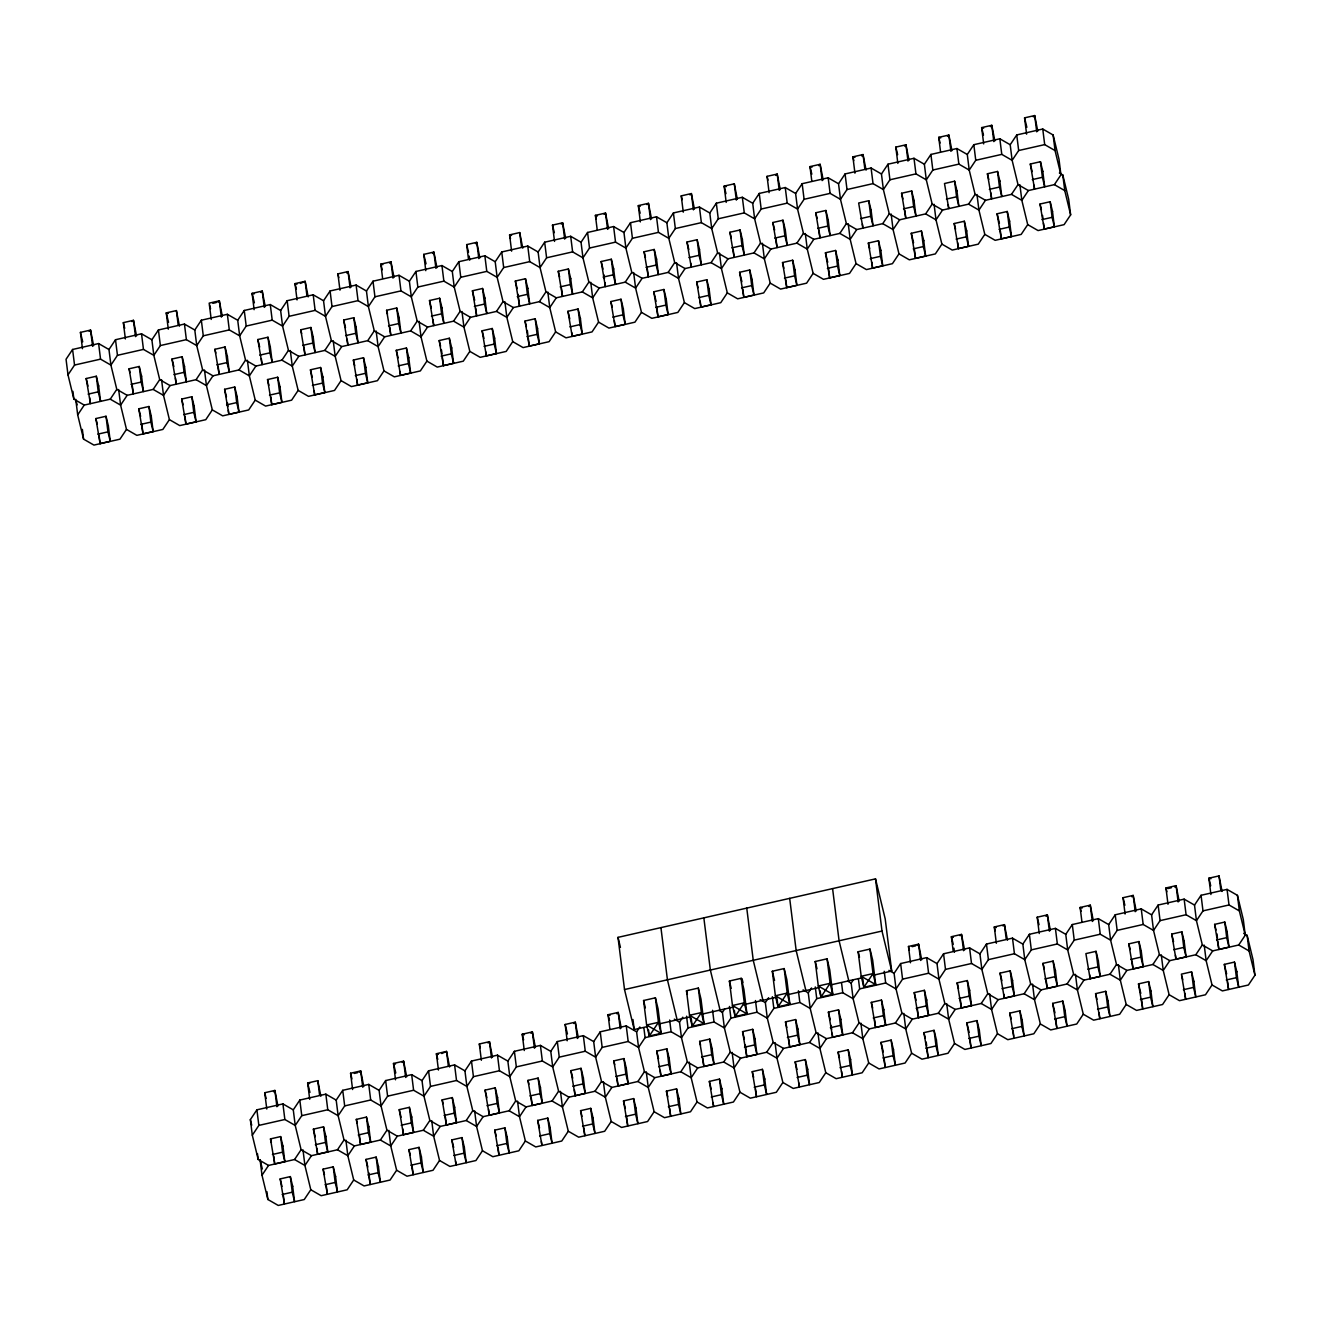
<?xml version="1.0" encoding="UTF-8"?>
<svg xmlns="http://www.w3.org/2000/svg" width="1321" height="1321" viewBox="0 0 1321 1321"><rect width="100%" height="100%" fill="white"/><g stroke="black" fill="none" stroke-linecap="round" stroke-linejoin="round"><path stroke-width="1.5" d="M247.407 360.286L249.355 375.874L255.234 400.131L248.695 409.939L222.671 415.851L212.318 409.89L206.439 385.616L196.086 379.672L170.062 385.583L163.523 395.375L153.17 389.414L127.146 395.326L116.793 389.365L110.914 365.108L108.966 349.52L98.613 343.559L72.589 349.471L66.05 359.262L67.998 374.867L73.877 399.124L84.23 405.085L110.254 399.173L120.607 405.134L126.486 429.391L136.856 435.352L162.863 429.441L169.402 419.632L163.523 395.375L161.575 379.788M67.998 374.867L74.537 365.058L72.589 349.471M108.966 349.52L115.505 339.728L141.529 333.8L151.882 339.761L153.83 355.349L159.709 379.622L170.062 385.583M126.486 429.391L119.947 439.183L93.94 445.094L83.57 439.133L77.691 414.877L84.23 405.085M115.505 339.728L117.453 355.316L110.914 365.108L100.545 359.147L74.537 365.058M110.254 399.173L116.793 389.365M151.882 339.761L158.421 329.969L184.445 324.058L194.798 330.019L196.746 345.607L202.625 369.863L212.978 375.825L239.002 369.913L249.355 375.874L255.894 366.082L281.918 360.171L292.271 366.115L298.15 390.389L308.503 396.35L334.527 390.438L341.066 380.63L335.187 356.373L333.239 340.785M127.146 395.326L120.607 405.134L118.659 389.53M158.421 329.969L160.369 345.557L153.83 355.349L143.461 349.405L117.453 355.316M153.17 389.414L159.709 379.622M194.798 330.019L201.337 320.21L227.361 314.299L237.714 320.26L239.662 335.848L245.541 360.121L255.894 366.082M201.337 320.21L203.285 335.815L196.746 345.607L186.377 339.646L160.369 345.557M196.086 379.672L202.625 369.863M237.714 320.26L244.253 310.468L270.277 304.557L280.63 310.518L282.578 326.105L288.457 350.362L298.81 356.323L324.834 350.412L335.187 356.373L341.726 346.581L367.75 340.653L378.103 346.614L383.982 370.887L394.335 376.848L420.359 370.92L426.898 361.128L421.019 336.872L419.071 321.284M212.978 375.825L206.439 385.616L204.491 370.029M244.253 310.468L246.201 326.056L239.662 335.848L229.293 329.903L203.285 335.815M212.318 409.89L205.779 419.682L179.755 425.593L169.402 419.632M239.002 369.913L245.541 360.121M280.63 310.518L287.169 300.709L313.193 294.798L323.546 300.759L325.494 316.346L331.373 340.62L341.726 346.581M287.169 300.709L289.101 316.313L282.578 326.105L272.209 320.144L246.201 326.056M281.918 360.171L288.457 350.362M323.546 300.759L330.085 290.967L356.109 285.055L366.462 291.016L368.394 306.604L374.289 330.861L384.642 336.822L410.666 330.911L421.019 336.872L427.558 327.063L453.582 321.152L463.935 327.113L469.814 351.386L480.167 357.331L506.191 351.419L512.73 341.627L506.851 317.37L504.903 301.782M298.81 356.323L292.271 366.115L290.323 350.527M330.085 290.967L332.017 306.555L325.494 316.346L315.125 310.385L289.101 316.313M298.15 390.389L291.611 400.18L265.587 406.092L255.234 400.131M324.834 350.412L331.373 340.62M366.462 291.016L373.001 281.208L399.025 275.296L409.378 281.257L411.31 296.845L417.205 321.119L427.558 327.063M373.001 281.208L374.933 296.796L368.394 306.604L358.041 300.643L332.017 306.555M367.75 340.653L374.289 330.861M409.378 281.257L415.917 271.466L441.941 265.554L452.294 271.515L454.226 287.103L460.121 311.36L470.474 317.321L496.498 311.409L506.851 317.37L513.39 307.562L539.414 301.65L549.767 307.611L555.646 331.885L565.999 337.829L592.023 331.918L598.562 322.126L592.683 297.869L590.735 282.265M384.642 336.822L378.103 346.614L376.155 331.026M415.917 271.466L417.849 287.053L411.31 296.845L400.957 290.884L374.933 296.796M383.982 370.887L377.443 380.679L351.419 386.591L341.066 380.63M410.666 330.911L417.205 321.119M452.294 271.515L458.833 261.707L484.857 255.795L495.21 261.756L497.142 277.344L503.037 301.617L513.39 307.562M458.833 261.707L460.765 277.294L454.226 287.103L443.873 281.142L417.849 287.053M453.582 321.152L460.121 311.36M495.21 261.756L501.749 251.964L527.773 246.053L538.126 251.997L540.058 267.602L545.953 291.858L556.306 297.819L582.33 291.908L592.683 297.869L599.222 288.061L625.246 282.149L635.599 288.11L641.478 312.367L651.831 318.328L677.855 312.416L684.394 302.625L678.515 278.368L676.567 262.763M470.474 317.321L463.935 327.113L461.987 311.525M501.749 251.964L503.681 267.552L497.142 277.344L486.789 271.383L460.765 277.294M469.814 351.386L463.275 361.178L437.251 367.089L426.898 361.128M496.498 311.409L503.037 301.617M538.126 251.997L544.665 242.205L570.689 236.294L581.042 242.255L582.974 257.843L588.869 282.1L599.222 288.061M544.665 242.205L546.597 257.793L540.058 267.602L529.704 261.641L503.681 267.552M539.414 301.65L545.953 291.858M581.042 242.255L587.581 232.463L613.605 226.552L623.958 232.496L625.89 248.1L631.785 272.357L642.138 278.318L668.162 272.407L678.515 278.368L685.054 268.559L711.078 262.648L721.431 268.609L727.31 292.866L737.663 298.827L763.687 292.915L770.226 283.123L764.347 258.85L762.399 243.262M556.306 297.819L549.767 307.611L547.819 292.024M587.581 232.463L589.513 248.051L582.974 257.843L572.62 251.882L546.597 257.793M555.646 331.885L549.107 341.677L523.083 347.588L512.73 341.627M582.33 291.908L588.869 282.1M623.958 232.496L630.497 222.704L656.52 216.793L666.874 222.754L668.806 238.341L674.701 262.598L685.054 268.559M630.497 222.704L632.429 238.292L625.89 248.1L615.536 242.139L589.513 248.051M625.246 282.149L631.785 272.357M666.874 222.754L673.413 212.945L699.436 207.034L709.79 212.995L711.722 228.583L717.617 252.856L727.97 258.817L753.994 252.905L764.347 258.85L770.886 249.058L796.91 243.147L807.263 249.108L813.142 273.364L823.495 279.325L849.519 273.414L856.058 263.622L850.179 239.349L848.231 223.761M642.138 278.318L635.599 288.11L633.651 272.522M673.413 212.945L675.345 228.55L668.806 238.341L658.452 232.38L632.429 238.292M641.478 312.367L634.939 322.175L608.915 328.087L598.562 322.126M668.162 272.407L674.701 262.598M709.79 212.995L716.329 203.203L742.336 197.291L752.706 203.252L754.638 218.84L760.533 243.097L770.886 249.058M716.329 203.203L718.261 218.791L711.722 228.583L701.368 222.638L675.345 228.55M711.078 262.648L717.617 252.856M752.706 203.252L759.245 193.444L785.252 187.532L795.622 193.493L797.554 209.081L803.449 233.355L813.802 239.316L839.826 233.404L850.179 239.349L856.718 229.557L882.742 223.645L893.095 229.606L898.974 253.863L909.327 259.824L935.351 253.913L941.89 244.121L936.011 219.847L934.063 204.26M727.97 258.817L721.431 268.609L719.483 253.021M759.245 193.444L761.177 209.048L754.638 218.84L744.284 212.879L718.261 218.791M727.31 292.866L720.771 302.674L694.747 308.586L684.394 302.625M753.994 252.905L760.533 243.097M795.622 193.493L802.161 183.702L828.168 177.79L838.538 183.751L840.47 199.339L846.365 223.596L856.718 229.557M802.161 183.702L804.093 199.289L797.554 209.081L787.2 203.137L761.177 209.048M796.91 243.147L803.449 233.355M838.538 183.751L845.077 173.943L871.084 168.031L881.454 173.992L883.386 189.58L889.264 213.853L899.634 219.798L925.658 213.886L936.011 219.847L942.55 210.056L968.574 204.144L978.927 210.105L984.806 234.362L995.159 240.323L1021.183 234.411L1027.721 224.62L1021.843 200.346L1019.895 184.758M813.802 239.316L807.263 249.108L805.315 233.52M845.077 173.943L847.009 189.547L840.47 199.339L830.116 193.378L804.093 199.289M813.142 273.364L806.603 283.173L780.579 289.084L770.226 283.123M839.826 233.404L846.365 223.596M353.714 1179.983L347.175 1189.792L321.168 1195.703L310.798 1189.742L304.92 1165.485L294.566 1159.524L268.543 1165.436L258.189 1159.475L252.311 1135.218L250.363 1119.614L256.901 1109.822L282.925 1103.91L293.279 1109.871L295.227 1125.459L301.105 1149.716L311.459 1155.677L337.482 1149.765L347.836 1155.726L353.714 1179.983L364.084 1185.944L390.091 1180.033L396.63 1170.241L390.752 1145.967L388.82 1130.38M881.454 173.992L887.993 164.2L914 158.289L924.37 164.25L926.302 179.838L932.18 204.095L942.55 210.056M252.311 1135.218L258.85 1125.409L256.901 1109.822M887.993 164.2L889.925 179.788L883.386 189.58L873.032 183.619L847.009 189.547M882.742 223.645L889.264 213.853M293.279 1109.871L299.817 1100.063L325.841 1094.151L336.195 1100.112L338.143 1115.7L344.021 1139.973L354.375 1145.934L380.398 1140.023L390.752 1145.967L397.291 1136.176L423.314 1130.264L433.668 1136.225L439.546 1160.482L449.916 1166.443L475.923 1160.532L482.462 1150.74L476.584 1126.466L474.635 1110.878M924.37 164.25L930.909 154.441L956.916 148.53L967.286 154.491L969.218 170.079L975.096 194.352L985.466 200.297L1011.473 194.385L1021.843 200.346L1028.382 190.554L1054.389 184.643L1064.759 190.604L1070.637 214.861L1064.099 224.653L1038.075 230.564L1027.721 224.62M310.798 1189.742L304.259 1199.534L278.252 1205.446L267.882 1199.485L262.004 1175.228L268.543 1165.436M299.817 1100.063L301.766 1115.667L295.227 1125.459L284.857 1119.498L258.85 1125.409M899.634 219.798L893.095 229.606L891.147 214.019M930.909 154.441L932.841 170.029L926.302 179.838L915.948 173.877L889.925 179.788M294.566 1159.524L301.105 1149.716M898.974 253.863L892.435 263.672L866.411 269.583L856.058 263.622M925.658 213.886L932.18 204.095M336.195 1100.112L342.733 1090.32L368.757 1084.409L379.11 1090.37L381.059 1105.958L386.937 1130.215L397.291 1136.176M967.286 154.491L973.825 144.699L999.832 138.788L1010.202 144.732L1012.134 160.336L1018.012 184.593L1028.382 190.554M311.459 1155.677L304.92 1165.485L302.988 1149.881M342.733 1090.32L344.682 1105.908L338.143 1115.7L327.773 1109.756L301.766 1115.667M973.825 144.699L975.757 160.287L969.218 170.079L958.864 164.118L932.841 170.029M337.482 1149.765L344.021 1139.973M968.574 204.144L975.096 194.352M379.11 1090.37L385.649 1080.561L411.673 1074.65L422.026 1080.611L423.975 1096.199L429.853 1120.472L440.207 1126.433L466.23 1120.522L476.584 1126.466L483.123 1116.674L509.146 1110.763L519.5 1116.724L525.378 1140.981L535.748 1146.942L561.755 1141.03L568.294 1131.238L562.416 1106.965L560.467 1091.377M1010.202 144.732L1016.741 134.94L1042.748 129.029L1053.118 134.99L1058.996 159.247L1060.928 174.851L1054.389 184.643M354.375 1145.934L347.836 1155.726L345.904 1140.139M385.649 1080.561L387.598 1096.166L381.059 1105.958L370.689 1099.997L344.682 1105.908M985.466 200.297L978.927 210.105L976.979 194.517M1016.741 134.94L1018.673 150.528L1012.134 160.336L1001.78 154.375L975.757 160.287M380.398 1140.023L386.937 1130.215M984.806 234.362L978.267 244.154L952.243 250.065L941.89 244.121M1011.473 194.385L1018.012 184.593M422.026 1080.611L428.565 1070.819L454.589 1064.908L464.942 1070.869L466.891 1086.456L472.769 1110.713L483.123 1116.674M428.565 1070.819L430.514 1086.407L423.975 1096.199L413.605 1090.254L387.598 1096.166M423.314 1130.264L429.853 1120.472M464.942 1070.869L471.481 1061.06L497.505 1055.149L507.858 1061.11L509.807 1076.698L515.685 1100.971L526.039 1106.915L552.062 1101.004L562.416 1106.965L568.955 1097.173L594.978 1091.262L605.332 1097.223L611.21 1121.479L621.564 1127.44L647.587 1121.529L654.126 1111.737L648.248 1087.464L646.299 1071.876M440.207 1126.433L433.668 1136.225L431.736 1120.637M471.481 1061.06L473.43 1076.665L466.891 1086.456L456.521 1080.495L430.514 1086.407M439.546 1160.482L433.007 1170.29L407 1176.202L396.63 1170.241M466.23 1120.522L472.769 1110.713M507.858 1061.11L514.397 1051.318L540.421 1045.406L550.774 1051.367L552.723 1066.955L558.601 1091.212L568.955 1097.173M514.397 1051.318L516.346 1066.906L509.807 1076.698L499.437 1070.737L473.43 1076.665M509.146 1110.763L515.685 1100.971M550.774 1051.367L557.313 1041.559L583.337 1035.647L593.69 1041.609L595.639 1057.196L601.517 1081.47L611.871 1087.414L637.894 1081.503L648.248 1087.464L654.787 1077.672L680.81 1071.76L691.164 1077.721L697.042 1101.978L707.395 1107.939L733.419 1102.028L739.958 1092.219L734.08 1067.962L732.131 1052.375M526.039 1106.915L519.5 1116.724L517.551 1101.136M557.313 1041.559L559.262 1057.147L552.723 1066.955L542.353 1060.994L516.346 1066.906M525.378 1140.981L518.839 1150.789L492.832 1156.701L482.462 1150.74M552.062 1101.004L558.601 1091.212M593.69 1041.609L600.229 1031.817L626.253 1025.905L636.606 1031.85L638.555 1047.454L644.433 1071.711L654.787 1077.672M600.229 1031.817L602.178 1047.404L595.639 1057.196L585.269 1051.235L559.262 1057.147M594.978 1091.262L601.517 1081.47M636.606 1031.85L639.876 1026.962M611.871 1087.414L605.332 1097.223L603.383 1081.635M643.872 1027.903L645.094 1037.646L638.555 1047.454L628.185 1041.493L602.178 1047.404M611.21 1121.479L604.671 1131.271L578.664 1137.183L568.294 1131.238M637.894 1081.503L644.433 1071.711M817.963 1032.873L819.912 1048.461L825.79 1072.718L819.251 1082.526L793.227 1088.438L782.874 1082.477L776.996 1058.22L766.642 1052.259L740.619 1058.171L734.08 1067.962L723.726 1062.001L697.703 1067.913L687.349 1061.968L681.471 1037.695L679.522 1022.107L682.792 1017.203M686.54 1016.212L688.01 1027.903L681.471 1037.695L671.101 1031.734L645.094 1037.646M680.81 1071.76L687.349 1061.968M740.619 1058.171L730.265 1052.21L724.387 1027.953L722.438 1012.348L724.618 1009.095M697.703 1067.913L691.164 1077.721L689.215 1062.117M729.456 1006.453L730.909 1018.144L724.387 1027.953L714.017 1021.992L688.01 1027.903M697.042 1101.978L690.503 1111.77L664.48 1117.682L654.126 1111.737M723.726 1062.001L730.265 1052.21M903.795 1013.372L905.744 1028.96L911.622 1053.217L905.083 1063.025L879.059 1068.937L868.706 1062.976L862.828 1038.702L852.474 1032.758L826.451 1038.669L819.912 1048.461L809.558 1042.5L783.535 1048.412L773.181 1042.451L767.303 1018.194L765.354 1002.606L768.624 997.702M772.372 996.711L773.825 1008.402L767.303 1018.194L756.933 1012.233L730.909 1018.144M766.642 1052.259L773.181 1042.451M826.451 1038.669L816.097 1032.708L810.202 1008.451L808.27 992.847L811.54 987.959M783.535 1048.412L776.996 1058.22L775.047 1042.616M815.288 986.952L816.741 998.643L810.202 1008.451L799.849 1002.49L773.825 1008.402M782.874 1082.477L776.335 1092.269L750.311 1098.18L739.958 1092.219M809.558 1042.5L816.097 1032.708M989.627 993.871L991.576 1009.459L997.454 1033.716L990.915 1043.524L964.891 1049.435L954.538 1043.474L948.66 1019.201L938.306 1013.257L912.283 1019.168L905.744 1028.96L895.39 1022.999L869.367 1028.91L859.013 1022.949L853.118 998.693L851.186 983.105L853.366 979.835M858.452 979.158L859.657 988.901L853.118 998.693L842.765 992.732L816.741 998.643M852.474 1032.758L859.013 1022.949M912.283 1019.168L901.929 1013.207L896.034 988.934L894.102 973.346L900.641 963.554L926.665 957.642L937.018 963.603L938.95 979.191L944.845 1003.448L955.199 1009.409L981.222 1003.498L991.576 1009.459L998.115 999.667L1024.138 993.755L1034.492 999.7L1040.37 1023.973L1050.723 1029.934L1076.747 1024.006L1083.286 1014.214L1077.408 989.957L1075.459 974.37M869.367 1028.91L862.828 1038.702L860.879 1023.115M900.641 963.554L902.573 979.142L896.034 988.934L885.681 982.989L859.657 988.901M868.706 1062.976L862.167 1072.768L836.143 1078.679L825.79 1072.718M895.39 1022.999L901.929 1013.207M937.018 963.603L943.557 953.795L969.581 947.884L979.934 953.845L981.866 969.432L987.761 993.706L998.115 999.667M943.557 953.795L945.489 969.399L938.95 979.191L928.597 973.23L902.573 979.142M938.306 1013.257L944.845 1003.448M979.934 953.845L986.473 944.053L1012.497 938.141L1022.85 944.102L1024.782 959.69L1030.677 983.947L1041.031 989.908L1067.054 983.996L1077.408 989.957L1083.947 980.149L1109.97 974.238L1120.324 980.199L1126.202 1004.472L1136.555 1010.416L1162.579 1004.505L1169.118 994.713L1163.24 970.456L1161.291 954.868M955.199 1009.409L948.66 1019.201L946.711 1003.613M986.473 944.053L988.405 959.64L981.866 969.432L971.513 963.488L945.489 969.399M954.538 1043.474L947.999 1053.266L921.975 1059.178L911.622 1053.217M981.222 1003.498L987.761 993.706M1022.85 944.102L1029.389 934.294L1055.413 928.382L1065.766 934.343L1067.698 949.931L1073.593 974.204L1083.947 980.149M1029.389 934.294L1031.321 949.882L1024.782 959.69L1014.429 953.729L988.405 959.64M1024.138 993.755L1030.677 983.947M1065.766 934.343L1072.305 924.551L1098.329 918.64L1108.682 924.601L1110.614 940.189L1116.509 964.446L1126.863 970.407L1152.886 964.495L1163.24 970.456L1169.779 960.648L1195.802 954.736L1206.156 960.697L1212.034 984.971L1222.387 990.915L1248.411 985.004L1254.95 975.212L1253.002 959.624L1247.123 935.351L1243.672 933.369M1041.031 989.908L1034.492 999.7L1032.543 984.112M1072.305 924.551L1074.237 940.139L1067.698 949.931L1057.345 943.97L1031.321 949.882M1040.37 1023.973L1033.831 1033.765L1007.807 1039.677L997.454 1033.716M1067.054 983.996L1073.593 974.204M1108.682 924.601L1115.221 914.793L1141.245 908.881L1151.598 914.842L1153.53 930.43L1159.425 954.703L1169.779 960.648M1115.221 914.793L1117.153 930.38L1110.614 940.189L1100.261 934.228L1074.237 940.139M1109.97 974.238L1116.509 964.446M1151.598 914.842L1158.137 905.05L1184.144 899.139L1194.514 905.083L1196.446 920.687L1202.341 944.944L1212.695 950.905L1238.718 944.994L1249.072 950.955L1254.95 975.212M1126.863 970.407L1120.324 980.199L1118.375 964.611M1158.137 905.05L1160.069 920.638L1153.53 930.43L1143.177 924.469L1117.153 930.38M1126.202 1004.472L1119.663 1014.264L1093.639 1020.175L1083.286 1014.214M1152.886 964.495L1159.425 954.703M1194.514 905.083L1201.053 895.291L1227.06 889.38L1237.43 895.341L1243.309 919.598L1245.257 935.185L1238.718 944.994M1201.053 895.291L1202.985 910.879L1196.446 920.687L1186.093 914.726L1160.069 920.638M1195.802 954.736L1202.341 944.944M1212.695 950.905L1206.156 960.697L1204.207 945.109M1212.034 984.971L1205.495 994.763L1179.471 1000.674L1169.118 994.713M89.184 331.422L90.571 330.085L93.609 345.64M132.1 321.68L133.487 320.326L136.525 335.897M217.932 302.179L219.319 300.825L222.357 316.396M260.848 292.42L262.235 291.066L265.273 306.637M346.68 272.919L348.05 271.565L351.105 287.136M389.596 263.16L390.966 261.822L394.021 277.393M432.512 253.417L433.882 252.063L436.937 267.635M475.428 243.658L476.798 242.321L479.853 257.876M561.26 224.157L562.63 222.82L565.685 238.374M604.176 214.415L605.546 213.061L608.601 228.632M647.092 204.656L648.462 203.318L651.517 218.873M690.008 194.914L691.378 193.56L694.433 209.131M775.84 175.396L777.21 174.058L780.265 189.63M818.756 165.653L820.126 164.299L823.181 179.871M861.655 155.895L863.042 154.557L866.097 170.128M904.571 146.152L905.958 144.798L909.013 160.369M947.487 136.393L948.874 135.056L951.929 150.627M990.403 126.651L991.79 125.297L994.845 140.868M1033.319 116.892L1034.706 115.554L1037.761 131.109M273.497 1091.773L274.884 1090.436L277.938 1105.991M359.329 1072.272L360.716 1070.935L363.77 1086.489M402.245 1062.513L403.632 1061.176L406.686 1076.747M488.076 1043.012L489.464 1041.675L492.502 1057.246M530.992 1033.27L532.38 1031.916L535.418 1047.487M573.908 1023.511L575.295 1022.173L578.334 1037.745M616.824 1013.768L618.211 1012.414L621.25 1027.986M917.236 945.506L918.607 944.152L921.662 959.723M960.152 935.747L961.523 934.409L964.578 949.981M1003.068 926.004L1004.439 924.65L1007.494 940.222M1045.984 916.246L1047.355 914.908L1050.41 930.479M1088.9 906.503L1090.271 905.149L1093.326 920.72M1131.816 896.744L1133.187 895.407L1136.242 910.978M1174.732 887.002L1176.103 885.648L1179.158 901.219M82.463 348.678L80.432 332.38L90.571 330.085L92.602 346.383M125.379 338.936L123.348 322.638L133.487 320.326L135.518 336.624M179.441 326.138L176.403 310.584L166.264 312.879L168.295 329.177M339.959 290.174L337.928 273.876L348.05 271.565L350.082 287.879M425.791 270.673L423.76 254.375L433.882 252.063L435.913 268.378M468.443 258.883L466.676 244.616L476.798 242.321L478.829 258.619M522.769 248.133L519.714 232.562L509.592 234.874L511.607 251.172M554.523 241.413L552.492 225.115L562.63 222.82L564.661 239.118M683.271 212.169L681.24 195.871L691.378 193.56L693.409 209.857M737.349 199.372L734.294 183.817L724.156 186.112L726.187 202.41M769.103 192.668L767.072 176.353L777.21 174.058L779.241 190.356M897.851 163.408L895.82 147.11L905.958 144.798L907.989 161.112M1026.599 134.164L1024.568 117.85L1034.706 115.554L1036.737 131.852M212.863 303.318L216.231 302.559M300.379 283.437L305.151 281.323L308.189 296.895M1018.673 150.528L1044.696 144.616L1055.05 150.577L1060.928 174.851M89.679 397.737L90.406 403.582L86.179 378.533L96.317 376.237L98.679 386.029M132.348 386.046L133.322 393.84L129.095 368.79L139.233 366.478L141.595 376.27M175.511 378.235L176.238 384.081L172.011 359.031L182.149 356.736L184.511 366.511M218.18 366.528L219.154 374.338L214.927 349.289L225.065 346.977L227.427 356.769M261.343 358.734L262.07 364.579L257.843 339.53L267.981 337.235L270.343 347.01M304.012 347.027L304.986 354.821L300.759 329.788L310.897 327.476L313.259 337.268M347.175 339.233L347.902 345.078L343.675 320.029L353.813 317.734L356.175 327.509M389.844 327.525L390.818 335.319L386.591 310.286L396.729 307.975L399.091 317.767M433.007 319.732L433.734 325.577L429.507 300.528L439.645 298.232L442.007 308.008M475.676 308.024L476.65 315.818L472.423 290.785L482.561 288.473L484.923 298.265M518.113 294.385L519.566 306.076L515.339 281.026L525.477 278.731L527.839 288.506M561.508 288.523L562.482 296.317L558.255 271.284L568.393 268.972L570.755 278.764M604.919 282.677L605.398 286.574L601.171 261.525L611.309 259.23L613.671 269.005M647.34 269.022L648.314 276.816L644.087 251.766L654.225 249.471L656.587 259.246M690.751 263.176L691.23 267.073L687.003 242.024L697.141 239.712L699.503 249.504M733.172 249.52L734.146 257.314L729.919 232.265L740.057 229.97L742.419 239.745M775.84 237.813L777.062 247.555L772.835 222.522L782.973 220.211L785.335 230.003M819.003 230.019L819.978 237.813L815.751 212.764L825.889 210.468L828.25 220.244M871.166 210.501L868.789 200.709L858.667 203.021L862.894 228.054L862.415 224.157M904.835 210.518L905.81 218.312L901.583 193.262L911.705 190.967L914.082 200.742M956.998 191L954.621 181.208L944.498 183.52L948.726 208.553L948.247 204.656M990.915 192.965L991.642 198.811L987.414 173.761L997.537 171.466L999.914 181.241M1034.062 185.155L1034.558 189.052L1030.314 164.019L1040.453 161.707L1042.83 171.499M88.111 394.137L98.249 391.825L96.317 376.237M131.027 384.378L141.165 382.083L139.233 366.478M173.943 374.636L184.081 372.324L182.149 356.736M216.859 364.877L226.997 362.581L225.065 346.977M259.775 355.134L269.913 352.823L267.981 337.235M302.691 345.375L312.829 343.064L310.897 327.476M345.607 335.617L355.745 333.321L353.813 317.734M388.523 325.874L398.661 323.562L396.729 307.975M431.439 316.115L441.577 313.82L439.645 298.232M474.355 306.373L484.493 304.061L482.561 288.473M517.271 296.614L527.409 294.319L525.477 278.731M560.187 286.872L570.325 284.56L568.393 268.972M603.103 277.113L613.241 274.818L611.309 259.23M646.019 267.37L656.157 265.059L654.225 249.471M688.935 257.612L699.073 255.316L697.141 239.712M731.851 247.869L741.989 245.557L740.057 229.97M774.767 238.11L784.905 235.815L782.973 220.211M817.682 228.351L827.821 226.056L825.889 210.468M860.598 218.609L870.737 216.297L868.789 200.709M903.514 208.85L913.653 206.555L911.705 190.967M946.43 199.108L956.569 196.796L954.621 181.208M989.346 189.349L999.485 187.054L997.537 171.466M1032.262 179.606L1042.401 177.295L1040.453 161.707M108.305 425.709L110.254 441.297L100.115 443.608L95.872 418.559L106.01 416.264L108.388 426.039M151.221 415.95L153.17 431.554L143.031 433.849L138.788 408.8L148.926 406.505L151.304 416.28M194.137 406.208L196.086 421.795L185.947 424.107L181.704 399.058L191.842 396.746L194.22 406.538M237.053 396.449L239.002 412.053L228.863 414.348L224.62 389.299L234.758 387.003L237.136 396.779M279.969 386.706L281.918 402.294L271.779 404.606L267.536 379.556L277.674 377.245L280.052 387.036M322.885 376.947L324.834 392.535L314.695 394.847L310.452 369.797L320.59 367.502L322.968 377.278M365.801 367.205L367.75 382.793L357.611 385.088L353.368 360.055L363.506 357.743L365.884 367.535M408.717 357.446L410.666 373.034L400.527 375.346L396.283 350.296L406.422 348.001L408.8 357.776M451.633 347.704L453.582 363.292L443.443 365.587L439.199 340.554L449.338 338.242L451.716 348.034M494.549 337.945L496.481 353.533L486.359 355.844L482.115 330.795L492.254 328.5L494.632 338.275M537.465 328.202L539.397 343.79L529.275 346.085L525.031 321.053L535.17 318.741L537.548 328.533M580.381 318.444L582.313 334.031L572.191 336.343L567.947 311.294L578.086 308.998L580.464 318.774M623.297 308.701L625.229 324.289L615.107 326.584L610.863 301.551L621.002 299.24L623.38 309.031M666.213 298.942L668.145 314.53L658.007 316.842L653.779 291.792L663.918 289.481L666.296 299.273M709.129 289.183L711.061 304.788L700.923 307.083L696.695 282.034L706.834 279.738L709.212 289.514M752.045 279.441L753.977 295.029L743.839 297.341L739.611 272.291L749.75 269.979L752.128 279.771M794.961 269.682L796.893 285.286L786.755 287.582L782.527 262.532L792.666 260.237L795.044 270.012M837.877 259.94L839.809 275.528L829.671 277.823L825.443 252.79L835.582 250.478L837.96 260.27M880.793 250.181L882.725 265.769L872.587 268.08L868.359 243.031L878.498 240.736L880.876 250.511M923.709 240.439L925.641 256.026L915.503 258.322L911.275 233.289L921.414 230.977L923.792 240.769M966.625 230.68L968.557 246.267L958.419 248.579L954.191 223.53L964.33 221.234L966.708 231.01M1009.541 220.937L1011.473 236.525L1001.335 238.82L997.107 213.787L1007.246 211.476L1009.624 221.268M1052.457 211.178L1054.389 226.766L1044.251 229.078L1040.023 204.028L1050.162 201.733L1052.54 211.509M97.82 434.147L107.959 431.851L106.01 416.264M140.736 424.404L150.875 422.093L148.926 406.505M183.652 414.645L193.791 412.35L191.842 396.746M226.568 404.903L236.707 402.591L234.758 387.003M269.484 395.144L279.623 392.849L277.674 377.245M312.4 385.385L322.539 383.09L320.59 367.502M355.316 375.643L365.455 373.331L363.506 357.743M398.232 365.884L408.371 363.589L406.422 348.001M441.148 356.142L451.287 353.83L449.338 338.242M484.064 346.383L494.203 344.087L492.254 328.5M526.98 336.64L537.119 334.329L535.17 318.741M569.896 326.881L580.035 324.586L578.086 308.998M612.812 317.139L622.951 314.827L621.002 299.24M655.728 307.38L665.867 305.085L663.918 289.481M698.644 297.638L708.783 295.326L706.834 279.738M741.56 287.879L751.699 285.584L749.75 269.979M784.476 278.137L794.615 275.825L792.666 260.237M827.392 268.378L837.531 266.082L835.582 250.478M870.308 258.619L880.447 256.324L878.498 240.736M913.224 248.876L923.362 246.565L921.414 230.977M956.14 239.118L966.278 236.822L964.33 221.234M999.056 229.375L1009.194 227.063L1007.246 211.476M1041.972 219.616L1052.11 217.321L1050.162 201.733M647.868 1026.467L634.212 1029.571L624.519 989.545L618.013 937.365L875.509 878.861L885.202 918.888L891.708 971.051L874.155 975.047M624.519 989.545L881.999 931.041L875.509 878.861M643.575 1000.509L655.398 997.817L658.073 1008.848L661.127 1033.352L649.288 1036.044L646.63 1025.013L643.575 1000.509L645.358 1007.857M686.491 990.75L698.314 988.075L700.989 999.105L704.043 1023.61L692.204 1026.301L689.545 1015.271L686.491 990.75L687.382 994.432M729.407 981.008L741.23 978.316L743.905 989.346L746.959 1013.851L735.12 1016.543L732.461 1005.512L729.407 981.008L731.19 988.356M772.323 971.249L784.146 968.574L786.821 979.604L789.875 1004.109L778.036 1006.8L775.377 995.77L772.323 971.249L774.552 980.446M815.239 961.506L827.062 958.815L829.737 969.845L832.791 994.35L820.952 997.041L818.293 986.011L815.239 961.506L817.022 968.854M858.155 951.747L869.978 949.072L872.653 960.086L875.707 984.607L863.868 987.282L861.193 976.269L858.155 951.747L859.492 957.263M266.776 1109.029L264.745 1092.731L274.884 1090.436L276.915 1106.734M320.854 1096.248L317.8 1080.677L307.661 1082.989L309.692 1099.287M352.608 1089.528L350.577 1073.23L360.716 1070.935L362.747 1087.233M481.356 1060.284L479.325 1043.97L489.464 1041.675L491.495 1057.972M567.188 1040.783L565.157 1024.469L575.295 1022.173L577.327 1038.471M910.499 962.761L908.485 946.463L918.607 944.152L920.638 960.466M1039.247 933.518L1037.216 917.203L1047.355 914.908L1049.386 931.206M1125.079 914.016L1123.048 897.702L1133.187 895.407L1135.218 911.705M1167.995 904.258L1165.964 887.96L1176.103 885.648L1178.134 901.962M1222.074 891.46L1219.019 875.906L1208.88 878.201L1210.911 894.515M354.259 1073.428L357.628 1072.652M441.775 1053.531L446.548 1051.417L449.602 1066.988M912.167 946.662L915.536 945.886M1167.962 888.538L1171.347 887.762M659.575 1023.808L690.784 1016.708M702.491 1014.049L733.7 1006.965M743.459 1004.736L776.616 997.206M788.323 994.548L819.532 987.464M831.239 984.789L862.448 977.705M1202.985 910.879L1229.009 904.968L1239.362 910.929L1245.257 935.185M282.925 1146.034L284.857 1161.638L274.718 1163.933L270.491 1138.884L280.63 1136.588L282.991 1146.364M325.841 1136.291L327.773 1151.879L317.634 1154.191L313.407 1129.141L323.546 1126.83L325.907 1136.621M368.757 1126.532L370.689 1142.137L360.55 1144.432L356.323 1119.382L366.462 1117.087L368.823 1126.863M411.673 1116.79L413.605 1132.378L403.466 1134.689L399.239 1109.64L409.378 1107.328L411.739 1117.12M454.589 1107.031L456.521 1122.619L446.382 1124.931L442.155 1099.881L452.294 1097.586L454.655 1107.361M497.505 1097.289L499.437 1112.876L489.298 1115.172L485.071 1090.139L495.21 1087.827L497.571 1097.619M540.421 1087.53L542.353 1103.118L532.214 1105.429L527.987 1080.38L538.126 1078.085L540.487 1087.86M583.337 1077.787L585.269 1093.375L575.13 1095.67L570.903 1070.637L581.042 1068.326L583.403 1078.118M626.253 1068.028L628.185 1083.616L618.046 1085.928L613.819 1060.879L623.958 1058.583L626.319 1068.359M669.153 1058.286L671.101 1073.874L660.962 1076.169L656.735 1051.136L666.874 1048.824L669.235 1058.616M712.069 1048.527L714.017 1064.115L703.878 1066.427L699.651 1041.377L709.79 1039.082L712.151 1048.857M754.985 1038.785L756.933 1054.373L746.794 1056.668L742.567 1031.635L752.706 1029.323L755.067 1039.115M797.901 1029.026L799.849 1044.614L789.71 1046.926L785.483 1021.876L795.622 1019.564L797.983 1029.356M840.817 1019.267L842.765 1034.871L832.626 1037.167L828.399 1012.117L838.538 1009.822L840.899 1019.597M883.732 1009.525L885.681 1025.113L875.542 1027.424L871.315 1002.375L881.454 1000.063L883.815 1009.855M926.648 999.766L928.597 1015.37L918.458 1017.665L914.231 992.616L924.37 990.321L926.731 1000.096M969.564 990.023L971.513 1005.611L961.374 1007.906L957.147 982.874L967.286 980.562L969.647 990.354M1012.48 980.265L1014.429 995.852L1004.29 998.164L1000.063 973.115L1010.202 970.819L1012.563 980.595M1055.396 970.522L1057.345 986.11L1047.206 988.405L1042.979 963.372L1053.118 961.061L1055.479 970.852M1098.395 961.094L1096.034 951.318L1085.895 953.613L1090.122 978.663L1100.261 976.351L1098.312 960.763M1141.228 951.021L1143.177 966.609L1133.038 968.904L1128.811 943.871L1138.95 941.559L1141.311 951.351M1184.144 941.262L1186.093 956.85L1175.954 959.162L1171.727 934.112L1181.866 931.817L1184.227 941.592M1227.06 931.52L1229.009 947.107L1218.87 949.403L1214.643 924.37L1224.782 922.058L1227.143 931.85M272.44 1154.488L282.562 1152.176L280.63 1136.588M315.356 1144.729L325.478 1142.434L323.546 1126.83M358.255 1134.987L368.394 1132.675L366.462 1117.087M401.171 1125.228L411.31 1122.933L409.378 1107.328M444.087 1115.469L454.226 1113.174L452.294 1097.586M487.003 1105.727L497.142 1103.415L495.21 1087.827M529.919 1095.968L540.058 1093.672L538.126 1078.085M572.835 1086.225L582.974 1083.914L581.042 1068.326M615.751 1076.466L625.89 1074.171L623.958 1058.583M658.667 1066.724L668.806 1064.412L666.874 1048.824M701.583 1056.965L711.722 1054.67L709.79 1039.082M744.499 1047.223L754.638 1044.911L752.706 1029.323M787.415 1037.464L797.554 1035.169L795.622 1019.564M830.331 1027.721L840.47 1025.41L838.538 1009.822M873.247 1017.963L883.386 1015.667L881.454 1000.063M916.163 1008.22L926.302 1005.908L924.37 990.321M959.079 998.461L969.218 996.15L967.286 980.562M1001.995 988.702L1012.134 986.407L1010.202 970.819M1044.911 978.96L1055.05 976.648L1053.118 961.061M1087.827 969.201L1097.966 966.906L1096.034 951.318M1130.743 959.459L1140.882 957.147L1138.95 941.559M1173.659 949.7L1183.798 947.405L1181.866 931.817M1216.575 939.958L1226.714 937.646L1224.782 922.058M283.206 1194.217L284.428 1203.959L280.184 1178.91L290.323 1176.598L292.701 1186.39M326.37 1186.407L327.344 1194.201L323.1 1169.151L333.239 1166.856L335.617 1176.631M368.807 1172.751L370.26 1184.458L366.016 1159.409L376.155 1157.097L378.533 1166.889M412.202 1166.905L413.176 1174.699L408.932 1149.65L419.071 1147.355L421.449 1157.13M455.596 1161.043L456.092 1164.94L451.848 1139.907L461.987 1137.596L464.365 1147.388M498.034 1147.404L499.008 1155.198L494.764 1130.149L504.903 1127.853L507.281 1137.629M541.428 1141.542L541.924 1145.439L537.68 1120.406L547.819 1118.094L550.197 1127.886M583.865 1127.903L584.84 1135.697L580.596 1110.647L590.735 1108.352L593.112 1118.127M626.534 1116.195L627.756 1125.938L623.512 1100.905L633.651 1098.593L636.028 1108.385M669.697 1108.402L670.672 1116.195L666.428 1091.146L676.567 1088.851L678.944 1098.626M713.092 1102.54L713.588 1106.437L709.344 1081.404L719.483 1079.092L721.86 1088.884M755.529 1088.9L756.504 1096.694L752.26 1071.645L762.399 1069.35L764.776 1079.125M798.924 1083.038L799.42 1086.935L795.176 1061.886L805.315 1059.591L807.692 1069.383M841.593 1071.348L842.336 1077.193L838.092 1052.143L848.231 1049.832L850.608 1059.624M884.03 1057.692L885.252 1067.434L881.008 1042.385L891.147 1040.089L893.524 1049.865M927.193 1049.881L928.168 1057.692L923.924 1032.642L934.063 1030.33L936.44 1040.122M969.862 1038.19L971.084 1047.933L966.84 1022.883L976.979 1020.588L979.356 1030.363M1014 1038.174L1009.756 1013.141L1019.895 1010.829L1022.272 1020.621M1055.694 1018.689L1056.899 1028.432L1052.672 1003.382L1062.811 1001.087L1065.188 1010.862M1099.089 1012.827L1099.815 1018.673L1095.588 993.64L1105.727 991.328L1108.104 1001.12M1141.526 999.188L1142.731 1008.93L1138.504 983.881L1148.643 981.586L1151.02 991.361M1193.936 981.619L1191.559 971.827L1181.42 974.138L1185.647 999.171L1184.92 993.326M1227.605 981.635L1228.563 989.429L1224.336 964.38L1234.475 962.084L1236.852 971.86M282.133 1194.498L292.271 1192.203L290.323 1176.598M325.049 1184.755L335.187 1182.444L333.239 1166.856M367.965 1174.996L378.103 1172.701L376.155 1157.097M410.881 1165.254L421.019 1162.942L419.071 1147.355M453.797 1155.495L463.935 1153.2L461.987 1137.596M496.713 1145.736L506.851 1143.441L504.903 1127.853M539.629 1135.994L549.767 1133.682L547.819 1118.094M582.544 1126.235L592.683 1123.94L590.735 1108.352M625.46 1116.493L635.599 1114.181L633.651 1098.593M668.376 1106.734L678.515 1104.439L676.567 1088.851M711.292 1096.991L721.431 1094.68L719.483 1079.092M754.208 1087.233L764.347 1084.937L762.399 1069.35M797.124 1077.49L807.263 1075.178L805.315 1059.591M840.04 1067.731L850.179 1065.436L848.231 1049.832M882.956 1057.989L893.095 1055.677L891.147 1040.089M925.872 1048.23L936.011 1045.935L934.063 1030.33M968.788 1038.488L978.927 1036.176L976.979 1020.588M1011.704 1028.729L1021.843 1026.417L1019.895 1010.829M1054.62 1018.97L1064.759 1016.675L1062.811 1001.087M1097.536 1009.227L1107.675 1006.916L1105.727 991.328M1140.452 999.469L1150.591 997.173L1148.643 981.586M1183.368 989.726L1193.507 987.414L1191.559 971.827M1226.284 979.967L1236.423 977.672L1234.475 962.084M983.65 128.187L981.652 127.609L983.683 143.906M940.734 137.929L938.736 137.351L940.519 151.618M854.902 157.43L852.904 156.852L854.935 173.167M811.986 167.189L809.988 166.611L811.771 180.878M726.154 186.69L724.156 186.112L725.989 193.675M640.322 206.192L638.324 205.614L640.355 221.911M597.406 215.95L595.408 215.373L597.191 229.639M511.574 235.452L509.592 234.874L510.5 238.655M382.826 264.695L380.844 264.117L382.611 278.384M296.994 284.197L295.012 283.619L297.043 299.933M254.078 293.956L252.096 293.378L254.127 309.675M168.246 313.457L166.264 312.879L168.543 322.341M1210.878 878.779L1208.88 878.201L1210.713 885.764M1082.13 908.039L1080.132 907.461L1081.916 921.728M996.298 927.54L994.3 926.962L996.331 943.26M953.382 937.283L951.384 936.705L953.168 950.971M610.054 1015.304L608.073 1014.726L609.84 1028.993M524.222 1034.805L522.241 1034.227L524.272 1050.525M438.39 1054.307L436.409 1053.729L438.44 1070.027M395.491 1064.049L393.493 1063.471L395.524 1079.785M309.659 1083.567L307.661 1082.989L309.94 1092.434M1059.359 173.018L1062.811 174.999L1068.689 199.273L1070.637 214.861M888.917 970.374L894.102 973.346M847.735 981.123L851.186 983.105M803.085 989.875L808.27 992.847M760.169 999.617L765.354 1002.606M718.987 1010.367L722.438 1012.348M674.337 1019.135L679.522 1022.107M1042.401 177.295L1044.696 186.756L1042.748 171.169M1052.11 217.321L1054.389 226.766M1226.714 937.646L1229.009 947.107M1236.423 977.672L1238.702 987.117L1236.77 971.529M1024.568 117.85L1026.863 127.311M1030.314 164.019L1032.163 171.581M1040.023 204.028L1041.394 209.709M1214.643 924.37L1216.014 930.034M1224.336 964.38L1226.631 973.841M999.485 187.054L1001.78 196.499L999.832 180.911M1009.194 227.063L1011.473 236.525M1183.798 947.405L1186.093 956.85M1193.507 987.414L1195.786 996.876L1193.854 981.288M983.485 135.171L981.652 127.609L991.79 125.297L993.821 141.611M1165.964 887.96L1166.889 891.741M987.414 173.761L988.785 179.441M997.107 213.787L999.403 223.232M1171.727 934.112L1173.56 941.675M1181.882 976.021L1182.79 979.802M956.569 196.796L958.864 206.258L956.916 190.67M966.278 236.822L968.557 246.267M1140.882 957.147L1143.177 966.609M1150.591 997.173L1152.87 1006.619L1150.938 991.031M940.123 143.031L938.736 137.351L948.874 135.056L950.905 151.354M1123.048 897.702L1124.881 905.265M954.191 223.53L955.562 229.21M1128.811 943.871L1130.182 949.535M1138.504 983.881L1140.799 993.342M913.653 206.555L915.948 216L914 200.412M923.362 246.565L925.641 256.026M1097.966 966.906L1100.261 976.351M1107.675 1006.916L1109.954 1016.377L1108.022 1000.79M895.82 147.11L897.653 154.673M1081.057 911.242L1080.132 907.461L1090.271 905.149L1092.302 921.464M901.583 193.262L902.953 198.943M911.275 233.289L913.571 242.734M1095.588 993.64L1096.958 999.303M870.737 216.297L873.032 225.759L871.084 210.171M880.447 256.324L882.725 265.769M1055.05 976.648L1057.345 986.11M1064.759 1016.675L1067.038 1026.12L1065.106 1010.532M853.828 160.634L852.904 156.852L863.042 154.557L864.826 168.824M1037.216 917.203L1039.049 924.766M868.359 243.031L869.73 248.711M1042.979 963.372L1044.35 969.036M1052.672 1003.382L1054.967 1012.844M827.821 226.056L830.116 235.501L828.168 219.913M837.531 266.082L839.809 275.528M1012.134 986.407L1014.429 995.852M1021.843 1026.417L1024.122 1035.879L1022.19 1020.291M811.821 174.174L809.988 166.611L820.126 164.299L822.157 180.614M995.225 930.744L994.3 926.962L1004.439 924.65L1006.222 938.917M815.751 212.764L817.121 218.444M825.443 252.79L827.739 262.235M1000.063 973.115L1001.896 980.677M1009.756 1013.141L1011.126 1018.805M784.905 235.815L787.2 245.26L785.252 229.672M794.615 275.825L796.893 285.286M969.218 996.15L971.513 1005.611M978.927 1036.176L981.206 1045.621L979.274 1030.033M767.072 176.353L767.996 180.135M953.234 944.267L951.384 936.705L961.523 934.409L963.554 950.707M772.835 222.522L774.667 230.085M782.527 262.532L783.898 268.213M957.147 982.874L958.518 988.537M966.84 1022.883L969.135 1032.345M741.989 245.557L744.284 255.019L742.336 239.415M751.699 285.584L753.977 295.029M926.302 1005.908L928.597 1015.37M936.011 1045.935L938.29 1055.38L936.358 1039.792M908.485 946.463L909.393 950.245M729.919 232.265L731.289 237.945M739.611 272.291L741.907 281.736M914.231 992.616L916.064 1000.179M923.924 1032.642L925.294 1038.306M881.999 931.041L891.708 971.051M699.073 255.316L701.368 264.761L699.42 249.174M708.783 295.326L711.061 304.788M883.386 1015.667L885.681 1025.113M893.095 1055.677L895.374 1065.139L893.442 1049.535M681.24 195.871L682.164 199.653M687.003 242.024L688.835 249.586M696.695 282.034L698.066 287.714M871.315 1002.375L872.686 1008.039M881.008 1042.385L883.303 1051.846M848.792 980.809L839.083 940.783L832.593 888.62M656.157 265.059L658.452 274.52L656.504 258.916M665.867 305.085L668.145 314.53M840.47 1025.41L842.765 1034.871M850.179 1065.436L852.474 1074.881L850.526 1059.293M640.157 213.176L638.324 205.614L648.462 203.318L650.493 219.616M644.087 251.766L645.457 257.446M653.779 291.792L656.075 301.238M828.399 1012.117L830.232 1019.68M838.092 1052.143L839.462 1057.807M805.876 990.552L796.167 950.542L789.677 898.363M613.241 274.818L615.536 284.263L613.588 268.675M622.951 314.827L625.229 324.289M797.554 1035.169L799.849 1044.614M807.263 1075.178L809.558 1084.64L807.61 1069.036M596.332 219.154L595.408 215.373L605.546 213.061L607.577 229.359M601.171 261.525L603.003 269.088M610.863 301.551L612.234 307.215M785.483 1021.876L786.854 1027.54M795.176 1061.886L797.009 1069.449M762.96 1000.311L753.251 960.284L746.761 908.121M742.055 978.745L742.996 982.626M570.325 284.56L572.62 294.022L570.672 278.434M580.035 324.586L582.313 334.031M754.638 1044.911L756.933 1054.373M764.347 1084.937L766.642 1094.382L764.694 1078.795M552.492 225.115L554.341 232.678M558.255 271.284L559.625 276.948M567.947 311.294L569.78 318.856M742.567 1031.635L744.4 1039.198M752.26 1071.645L753.63 1077.325M720.044 1010.07L710.351 970.043L703.845 917.864M527.409 294.319L529.704 303.764L527.756 288.176M537.119 334.329L539.397 343.79M711.722 1054.67L714.017 1064.115M721.431 1094.68L723.726 1104.141L721.778 1088.554M515.339 281.026L517.172 288.589M525.031 321.053L526.402 326.716M699.651 1041.377L700.559 1045.159M709.344 1081.404L711.177 1088.966M677.128 1019.812L667.435 979.802L660.929 927.623M484.493 304.061L486.789 313.523L484.84 297.935M494.203 344.087L496.481 353.533M668.806 1064.412L671.101 1073.874M678.515 1104.439L680.81 1113.884L678.862 1098.296M466.676 244.616L468.509 252.179M472.423 290.785L474.701 300.23M482.115 330.795L483.948 338.358M656.735 1051.136L658.568 1058.699M666.428 1091.146L667.815 1096.826M618.013 937.365L620.441 947.372M441.577 313.82L443.873 323.265L441.924 307.677M451.287 353.83L453.582 363.292M625.89 1074.171L628.185 1083.616M635.599 1114.181L637.894 1123.643L635.946 1108.055M423.76 254.375L426.039 263.82M609.443 1020.39L608.073 1014.726L618.211 1012.414L620.243 1028.729M429.507 300.528L431.34 308.09M439.199 340.554L440.57 346.218M613.819 1060.879L614.727 1064.66M623.512 1100.905L625.345 1108.468M398.661 323.562L400.957 333.024L399.008 317.436M408.371 363.589L410.666 373.034M582.974 1083.914L585.269 1093.375M592.683 1123.94L594.978 1133.385L593.03 1117.797M382.215 269.798L380.844 264.117L390.966 261.822L392.998 278.12M565.157 1024.469L567.436 1033.93M386.591 310.286L387.499 314.068M396.283 350.296L398.116 357.859M570.903 1070.637L572.736 1078.2M580.596 1110.647L581.983 1116.328M355.745 333.321L358.041 342.766L356.092 327.179M365.455 373.331L367.75 382.793M540.058 1093.672L542.353 1103.118M549.767 1133.682L552.062 1143.144L550.114 1127.556M337.928 273.876L338.837 277.658M523.611 1039.891L522.241 1034.227L532.38 1031.916L534.411 1048.23M343.675 320.029L345.508 327.591M353.368 360.055L354.738 365.719M527.987 1080.38L528.895 1084.161M537.68 1120.406L539.513 1127.969M312.829 343.064L315.125 352.525L313.176 336.938M322.539 383.09L324.834 392.535M497.142 1103.415L499.437 1112.876M506.851 1143.441L509.146 1152.886L507.198 1137.298M296.383 289.299L295.012 283.619L305.151 281.323L306.918 295.59M479.325 1043.97L480.233 1047.751M300.759 329.788L301.667 333.569M310.452 369.797L312.284 377.36M485.071 1090.139L486.904 1097.701M494.764 1130.149L496.151 1135.829M269.913 352.823L272.209 362.268L270.26 346.68M279.623 392.849L281.918 402.294M454.226 1113.174L456.521 1122.619M463.935 1153.2L466.23 1162.645L464.282 1147.057M254.375 302.823L252.096 293.378L262.235 291.066L264.266 307.38M437.779 1059.392L436.409 1053.729L446.548 1051.417L448.314 1065.684M257.843 339.53L259.676 347.093M267.536 379.556L268.923 385.22M442.155 1099.881L443.063 1103.662M451.848 1139.907L453.681 1147.47M226.997 362.581L229.293 372.027L227.344 356.439M236.707 402.591L239.002 412.053M411.31 1122.933L413.605 1132.378M421.019 1162.942L423.314 1172.404L421.366 1156.8M209.626 305.019L210.551 308.8M395.772 1072.933L393.493 1063.471L403.632 1061.176L405.663 1077.474M214.927 349.289L215.835 353.07M224.62 389.299L226.452 396.861M399.239 1109.64L401.072 1117.203M408.932 1149.65L410.319 1155.33M184.081 372.324L186.377 381.786L184.445 366.181M193.791 412.35L196.086 421.795M368.394 1132.675L370.689 1142.137M378.103 1172.701L380.398 1182.146L378.45 1166.559M350.577 1073.23L351.947 1078.91M172.011 359.031L173.844 366.594M181.704 399.058L183.091 404.721M356.323 1119.382L357.231 1123.164M366.016 1159.409L367.849 1166.971M141.165 382.083L143.461 391.528L141.529 375.94M150.875 422.093L153.17 431.554M325.478 1142.434L327.773 1151.879M335.187 1182.444L337.482 1191.905L335.534 1176.301M123.348 322.638L124.719 328.302M129.095 368.79L130.003 372.572M138.788 408.8L140.62 416.363M313.407 1129.141L315.24 1136.704M323.1 1169.151L324.487 1174.831M98.249 391.825L100.545 401.287L98.613 385.682M107.959 431.851L110.254 441.297M282.562 1152.176L284.857 1161.638M292.271 1192.203L294.566 1201.648L292.618 1186.06M80.432 332.38L82.711 341.842M264.745 1092.731L266.115 1098.412M86.179 378.533L88.012 386.095M95.872 418.559L97.259 424.239M270.491 1138.884L271.399 1142.665M280.184 1178.91L282.017 1186.473M76.205 401.155L77.113 404.887M250.363 1119.614L251.717 1125.211M262.334 1168.969L260.072 1159.64L262.004 1175.228M1247.123 935.351L1249.072 950.955M1237.43 895.341L1239.362 910.929M1227.06 889.38L1229.009 904.968M1219.019 875.906L1220.802 890.172M1216.922 933.815L1217.417 937.712M1217.896 941.609L1218.87 949.403M1184.144 899.139L1186.093 914.726M1175.475 955.265L1175.954 959.162M1062.811 174.999L1064.759 190.604M1053.118 134.99L1055.05 150.577M1141.245 908.881L1143.177 924.469M1042.748 129.029L1044.696 144.616M1042.55 215.439L1043.045 219.336M1043.524 223.232L1044.251 229.078M1132.064 961.11L1133.038 968.904M1098.329 918.64L1100.261 934.228M999.832 138.788L1001.78 154.375M1000.377 231.026L1001.335 238.82M1089.643 974.766L1090.122 978.663M1055.413 928.382L1057.345 943.97M956.916 148.53L958.864 164.118M957.692 242.734L958.419 248.579M1046.232 980.611L1047.206 988.405M1012.497 938.141L1014.429 953.729M914 158.289L915.948 173.877M1013.025 1030.38L1013.752 1036.225M914.297 248.579L915.503 258.322M1003.811 994.267L1004.29 998.164M969.581 947.884L971.513 963.488M871.084 168.031L873.032 183.619M871.86 262.235L872.587 268.08M953.944 948.197L954.439 952.276M960.4 1000.113L961.374 1007.906M926.665 957.642L928.597 973.23M828.168 177.79L830.116 193.378M926.219 1042.087L926.698 1045.984M828.465 268.08L829.671 277.823M917.253 1007.923L918.458 1017.665M884.228 971.282L885.681 982.989M785.252 187.532L787.2 203.137M869.978 949.072L873.032 973.577L875.707 984.607L861.193 976.269L873.032 973.577L863.868 987.282L862.861 979.125M785.797 279.788L786.755 287.582M874.568 1019.614L875.542 1027.424M841.56 982.989L842.765 992.732M742.336 197.291L744.284 212.879M734.294 183.817L736.325 200.115M827.062 958.815L830.116 983.319L832.791 994.35L818.293 986.011L830.116 983.319L820.952 997.041L820.192 990.915M742.881 289.53L743.839 297.341M831.173 1025.476L831.652 1029.373M832.147 1033.27L832.626 1037.167M798.396 990.8L799.849 1002.49M699.436 207.034L701.368 222.638M784.146 968.574L787.2 993.078L789.875 1004.109L775.377 995.77L787.2 993.078L778.036 1006.8L777.029 998.626M700.196 301.238L700.923 307.083M788.736 1039.132L789.71 1046.926M755.48 1000.542L756.933 1012.233M656.52 216.793L658.452 232.38M741.23 978.316L744.284 1002.821L746.959 1013.851L732.461 1005.512L744.284 1002.821L735.12 1016.543L734.36 1010.416M656.801 307.099L658.007 316.842M745.341 1044.977L746.794 1056.668M712.564 1010.301L714.017 1021.992M613.605 226.552L615.536 242.139M698.314 988.075L701.368 1012.58L704.043 1023.61L689.545 1015.271L701.368 1012.58L692.204 1026.301L691.197 1018.128M614.364 320.739L614.859 324.636M702.904 1058.633L703.878 1066.427M603.945 274.884L604.424 278.781M669.648 1020.043L671.101 1031.734M570.689 236.294L572.62 251.882M655.398 997.817L658.452 1022.338L661.127 1033.352L646.63 1025.013L658.452 1022.338L649.288 1036.044L648.528 1029.918M571.696 332.446L572.191 336.343M660.236 1070.324L660.962 1076.169M632.957 1019.531L634.212 1029.571M626.253 1025.905L628.185 1041.493M527.773 246.053L529.704 261.641M519.714 232.562L521.498 246.829M527.327 330.498L527.806 334.395M528.301 338.292L529.275 346.085M617.072 1078.134L618.046 1085.928M583.337 1035.647L585.269 1051.235M484.857 255.795L486.789 271.383M485.864 351.947L486.359 355.844M574.404 1089.825L575.13 1095.67M469.219 256.109L469.715 260.187M540.421 1045.406L542.353 1060.994M441.941 265.554L443.873 281.142M441.495 349.999L441.974 353.896M442.469 357.793L443.443 365.587M531.24 1097.635L532.214 1105.429M497.505 1055.149L499.437 1070.737M399.025 275.296L400.957 290.884M400.032 371.449L400.527 375.346M488.572 1109.326L489.298 1115.172M454.589 1064.908L456.521 1080.495M356.109 285.055L358.041 300.643M356.868 379.243L357.611 385.088M445.408 1117.137L446.382 1124.931M411.673 1074.65L413.605 1090.254M313.193 294.798L315.125 310.385M314.2 390.95L314.695 394.847M402.74 1128.828L403.466 1134.689M368.757 1084.409L370.689 1099.997M270.277 304.557L272.209 320.144M270.805 396.795L271.779 404.606M359.345 1134.689L360.55 1144.432M325.841 1094.151L327.773 1109.756M227.361 314.299L229.293 329.903M317.8 1080.677L319.566 1094.944M221.35 317.123L219.319 300.825L209.18 303.136L211.211 319.434M227.394 402.657L227.889 406.554M228.368 410.451L228.863 414.348M316.908 1148.345L317.634 1154.191M282.925 1103.91L284.857 1119.498M184.445 324.058L186.377 339.646M176.403 310.584L178.17 324.834M184.973 416.313L185.947 424.107M273.744 1156.139L274.718 1163.933M266.925 1191.691L267.882 1199.485M257.463 1153.629L258.189 1159.475M141.529 333.8L143.461 349.405M141.809 424.107L143.031 433.849M98.613 343.559L100.545 359.147M99.141 435.814L100.115 443.608M82.364 429.391L83.57 439.133M75.743 399.289L77.691 414.877M72.903 391.33L73.877 399.124"/></g></svg>
